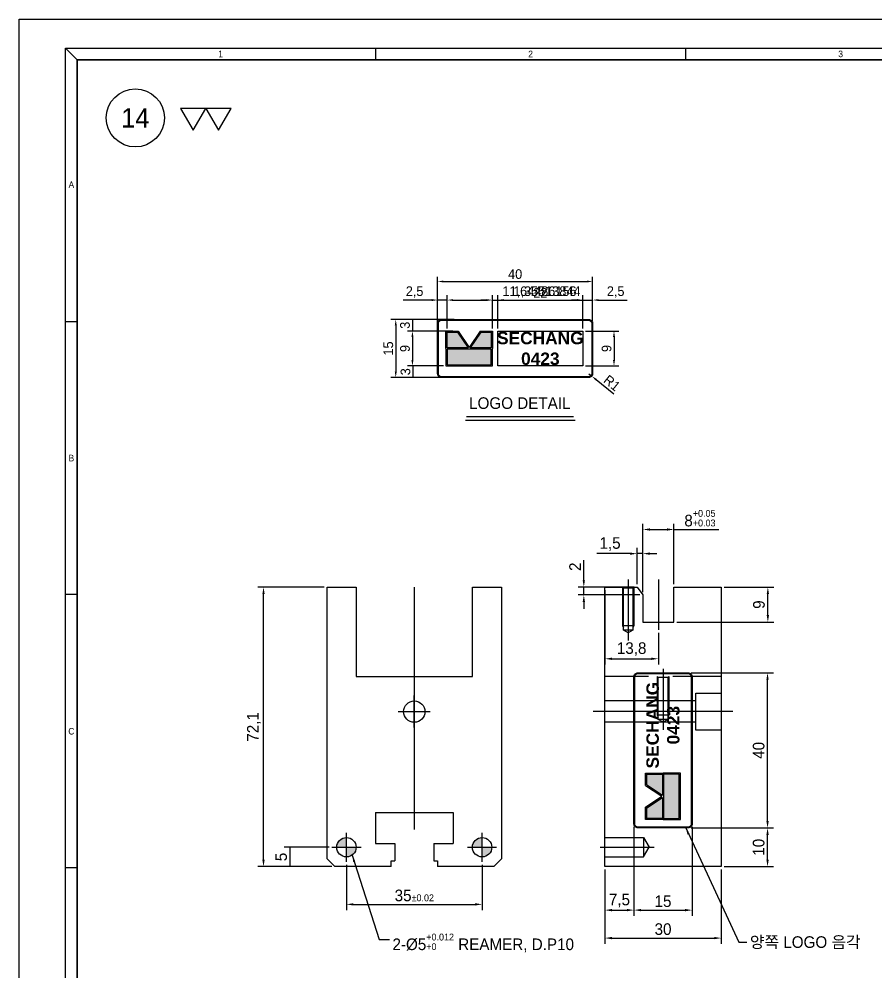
# Model space of a CAD drawing. Header units: inches. Extents: x 0 to 23821, y 0 to 11279.
# Drawn here: x 22384 to 22605.1, y 1970.3 to 2216.1 of the extents above; entities that cross this region are included whole.
import ezdxf

# ---------------------------------------------------------------- set-up
doc = ezdxf.new("R2010")
doc.units = ezdxf.units.IN
doc.header["$LTSCALE"] = 10
doc.header["$MEASUREMENT"] = 0
for name, pattern in [('CENTER', [2, 1.25, -0.25, 0.25, -0.25]), ('HIDDEN', [0.375, 0.25, -0.125]), ('PHANTOM', [2.5, 1.25, -0.25, 0.25, -0.25, 0.25, -0.25])]:
    doc.linetypes.add(name, pattern=pattern)
doc.layers.get('Defpoints').update_dxf_attribs({"color": 8})
for name, color, linetype in [('CENTER LINE', 1, 'CENTER'), ('HIDDEN LINE', 4, 'HIDDEN'), ('PHANTOM LINE', 6, 'PHANTOM'), ('THIN LINE', 3, 'Continuous')]:
    doc.layers.add(name, color=color, linetype=linetype)
doc.styles.add('Arial', font='arialbd.ttf')
doc.styles.add('SCI', font='')
doc.styles.get('SCI').set_extended_font_data('Gulim')
doc.dimstyles.new('SCH', dxfattribs={"dimtxt": 2.5, "dimasz": 2, "dimexe": 1.25, "dimexo": 0.625, "dimtad": 1, "dimdec": 8, "dimtxsty": 'SCI', "dimcen": 2.5, "dimclrd": 4, "dimclre": 4, "dimclrt": 7, "dimadec": 8, "dimazin": 2, "dimtfac": 1, "dimtdec": 8, "dimtmove": 0, "dimatfit": 3, "dimfxl": 1, "dimarcsym": 0})

# ---------------------------------------------------------------- blocks, each defined once
blk = doc.blocks.new('*U546')
at = {"color": 2}
for points in [[(0, 0), (1.5, 2.6), (-1.5, 2.6)], [(3, 0), (4.5, 2.6), (1.5, 2.6)]]:
    blk.add_lwpolyline(points, close=True, dxfattribs=at)
blk = doc.blocks.new('SECHANG A3')
at = {"color": 2}
for p, q in [((-198, 289.5), (-195, 286.5)), ((-118, 289.5), (-118, 286.5)), ((-38, 289.5), (-38, 286.5))]:
    blk.add_line(p, q, dxfattribs=at)
for p, q in [((-198, 219), (-195, 219)), ((-195, 148.5), (-198, 148.5)), ((-195, 78), (-198, 78))]:
    blk.add_line(p, q)
at = {"color": 1}
blk.add_lwpolyline([(-210, 297), (210, 297), (210, 0), (-210, 0)], close=True, dxfattribs=at)
at = {"color": 2}
blk.add_lwpolyline([(-198, 289.5), (202, 289.5), (202, 7.5), (-198, 7.5)], close=True, dxfattribs=at)
at = {"const_width": 0.4}
blk.add_lwpolyline([(-195, 286.5), (199, 286.5), (199, 10.5), (-195, 10.5)], close=True, dxfattribs=at)
at = {"color": 2, "char_height": 1.7, "attachment_point": 5, "style": 'SCI'}
for s, insert, width in [('1', (-158, 288), 80), ('2', (-78, 288), 80), ('3', (2, 288), 80), ('A', (-196.5, 254.25), 3), ('B', (-196.5, 183.75), 3), ('C', (-196.5, 113.25), 3)]:
    blk.add_mtext(s, dxfattribs=dict(at, insert=insert, width=width))
blk = doc.blocks.new('V1MDTapSHM3 Dp10')
at = {"layer": 'CENTER LINE', "ltscale": 2.366756}
blk.add_line((-2, 0), (13.78, 0), dxfattribs=at)
at = {"layer": 'HIDDEN LINE', "ltscale": 4.733513}
for p, q in [((0, 1.5), (10, 1.5)), ((0.27, 1.23), (0, 1.5)), ((0.27, 1.23), (11.07, 1.23)), ((0.27, 1.23), (0.27, -1.23)), ((10, 1.5), (10.47, 1.23)), ((10, 1.5), (10, -1.5)), ((11.07, 1.23), (11.07, -1.23)), ((11.07, 1.23), (11.78, 0)), ((11.78, 0), (11.07, -1.23)), ((0, -1.5), (0.27, -1.23)), ((0, -1.5), (10, -1.5)), ((11.07, -1.23), (0.27, -1.23)), ((10, -1.5), (10.47, -1.23))]:
    blk.add_line(p, q, dxfattribs=at)
blk = doc.blocks.new('A$Cd9bf0780')
h = blk.add_hatch(color=154)
h.dxf.hatch_style = 1
h.paths.add_polyline_path([(-4.17, 4.91), (-7.57, 4.91), (-7.57, -0.15), (-0.79, -0.15)])
h.paths.add_polyline_path([(6.68, 4.91), (3.28, 4.91), (-0.09, -0.15), (6.68, -0.15)])
h.paths.add_polyline_path([(6.68, -0.53), (-7.57, -0.53), (-7.57, -5.59), (6.68, -5.59)])
for p, q in [((-7.94, -0.34), (-7.94, 5.29)), ((-7.94, 5.29), (-3.97, 5.29)), ((-7.57, -0.15), (-7.57, 4.91)), ((-7.57, 4.91), (-4.17, 4.91)), ((-4.17, 4.91), (-0.79, -0.15)), ((-3.97, 5.29), (-0.44, 0)), ((3.08, 5.29), (-0.44, 0)), ((3.28, 4.91), (-0.09, -0.15)), ((3.08, 5.29), (7.06, 5.29)), ((3.28, 4.91), (6.68, 4.91)), ((6.68, 4.91), (6.68, -0.15)), ((7.06, 5.29), (7.06, -0.34)), ((-7.94, -0.34), (-7.94, -5.96)), ((-0.79, -0.15), (-7.57, -0.15)), ((6.68, -0.53), (-7.57, -0.53)), ((-7.57, -0.53), (-7.57, -5.59)), ((6.68, -0.15), (-0.09, -0.15)), ((6.68, -5.59), (6.68, -0.53)), ((7.06, -5.96), (7.06, -0.34)), ((-7.94, -5.96), (7.06, -5.96)), ((-7.57, -5.59), (6.68, -5.59))]:
    blk.add_line(p, q)
blk = doc.blocks.new('A$C8c082d79')
for points in [[(20, 14), (20, 1, -0.414214), (19, 0), (-19, 0, -0.414214), (-20, 1), (-20, 14, -0.414214), (-19, 15), (19, 15, -0.414214)], [(19.8, 14), (19.8, 1, -0.414214), (19, 0.2), (-19, 0.2, -0.414214), (-19.8, 1), (-19.8, 14, -0.414214), (-19, 14.8), (19, 14.8, -0.414214)]]:
    blk.add_lwpolyline(points, format="xyb", close=True)
at = {"xscale": 0.8000000000000607, "yscale": 0.8000000000000607, "zscale": 0.8000000000000607}
blk.add_blockref('A$Cd9bf0780', (-11.5, 7.77), dxfattribs=at)
at = {"insert": (6.5, 7.5), "char_height": 3.2, "width": 22, "attachment_point": 5, "style": 'Arial'}
blk.add_mtext('SECHANG\\P0423', dxfattribs=at)
blk = doc.blocks.new('V1A$C203A5651')
for p, q in [((-21.7, 72.1), (-20.2, 70.1)), ((-12.2, 63.1), (-12.2, 72.1)), ((-20.2, 70.1), (-20.2, 63.1)), ((-20.2, 63.1), (-12.2, 63.1))]:
    blk.add_line(p, q)
blk.add_lwpolyline([(-12.2, 72.1), (0, 72.1), (0, 0), (-30, 0), (-30, 72.1), (-21.7, 72.1)])
at = {"layer": 'CENTER LINE', "ltscale": 5}
blk.add_line((-16.2, 74.1), (-16.2, 61.1), dxfattribs=at)
at = {"layer": 'CENTER LINE', "ltscale": 5.4}
blk.add_line((3, 40), (-33, 40), dxfattribs=at)
at = {"layer": 'CENTER LINE', "ltscale": 2.091507}
blk.add_line((-31.25, 5), (-17.31, 5), dxfattribs=at)
at = {"layer": 'HIDDEN LINE', "ltscale": 5}
blk.add_line((0, 49.05), (-30, 49.05), dxfattribs=at)
at = {"layer": 'HIDDEN LINE', "ltscale": 10.8}
for p, q in [((-6.5, 35.25), (-6.5, 44.75)), ((-6.5, 44.75), (0, 44.75)), ((-6.5, 42.75), (-30, 42.75)), ((-6.5, 37.25), (-30, 37.25)), ((0, 35.25), (-6.5, 35.25))]:
    blk.add_line(p, q, dxfattribs=at)
at = {"layer": 'HIDDEN LINE', "ltscale": 4.183014}
for p, q in [((-30, 7.5), (-20, 7.5)), ((-20, 7.5), (-20, 2.5)), ((-20, 7.5), (-18.56, 5)), ((-20, 2.5), (-18.56, 5)), ((-30, 2.5), (-20, 2.5))]:
    blk.add_line(p, q, dxfattribs=at)
for name, p, rotation in [('V1MDTapSHM3 Dp10', (-24, 72.1), 270), ('A$C8c082d79', (-7.5, 30), 90), ('V1MDTapSHM3 Dp10', (-15, 49.05), 270)]:
    blk.add_blockref(name, p, dxfattribs=dict(rotation=rotation))
blk = doc.blocks.new('V1A$C6f1af867')
h = blk.add_hatch(color=3)
h.dxf.hatch_style = 1
h.paths.add_polyline_path([(-2.5, 0), (0, 0), (0, 2.5, 0.414214)])
h.paths.add_polyline_path([(0, 0), (0, -2.5, 0.414214), (2.5, 0)])
blk.add_circle((0, 0), 2.5)
at = {"layer": 'CENTER LINE', "ltscale": 1.125}
for p, q in [((0, -3.75), (0, 3.75)), ((-3.75, 0), (3.75, 0))]:
    blk.add_line(p, q, dxfattribs=at)
blk = doc.blocks.new('A$C05065c6a')
for p, q in [((-15, 58.1), (-15, 35.05)), ((15, 35.05), (15, 58.1)), ((-15, 35.05), (15, 35.05)), ((-10, 0), (-10, -8)), ((-10, 0), (10, 0)), ((10, 0), (10, -8)), ((-10, -8), (-5, -8)), ((-5, -8), (-5, -12.5)), ((5, -8), (5, -12.5)), ((5, -8), (10, -8)), ((-6, -14), (-6, -12.5)), ((-6, -12.5), (-5, -12.5)), ((5, -12.5), (6, -12.5)), ((6, -12.5), (6, -14))]:
    blk.add_line(p, q)
for points in [[(-6, -14), (-20.5, -14), (-22.5, -12), (-22.5, 58.1), (-15, 58.1)], [(15, 58.1), (22.5, 58.1), (22.5, -12), (20.5, -14), (6, -14)]]:
    blk.add_lwpolyline(points)
at = {"color": 7, "linetype": 'Continuous'}
blk.add_circle((0, 26), 2.75, dxfattribs=at)
at = {"layer": 'CENTER LINE', "ltscale": 5}
blk.add_line((0, 58.1), (0, -14), dxfattribs=at)
at = {"layer": 'CENTER LINE', "ltscale": 1.2375}
for p, q in [((0, 21.875), (0, 30.125)), ((-4.125, 26), (4.125, 26))]:
    blk.add_line(p, q, dxfattribs=at)
at = {"ltscale": 5}
for p in [(-17.5, -9), (17.5, -9)]:
    blk.add_blockref('V1A$C6f1af867', p, dxfattribs=at)
blk = doc.blocks.new('*D752')
at = {"color": 4, "lineweight": -2, "transparency": 16777216}
for p, q in [((22492.01, 2138.24), (22492.01, 2149.65)), ((22532.01, 2138.24), (22532.01, 2149.65)), ((22493.51, 2148.4), (22530.51, 2148.4))]:
    blk.add_line(p, q, dxfattribs=at)
at = {"color": 4, "transparency": 16777216}
for points in [[(22493.51, 2148.65), (22493.51, 2148.15), (22492.01, 2148.4)], [(22530.51, 2148.65), (22530.51, 2148.15), (22532.01, 2148.4)]]:
    blk.add_solid(points, dxfattribs=at)
at = {"layer": 'Defpoints', "color": 0, "transparency": 16777216}
for p in [(22532.01, 2148.4), (22492.01, 2137.62), (22532.01, 2137.62)]:
    blk.add_point(p, dxfattribs=at)
at = {"color": 7, "transparency": 16777216, "insert": (22512.01, 2150.31), "char_height": 2.5, "attachment_point": 5, "style": 'SCI'}
blk.add_mtext('40', dxfattribs=at)
blk = doc.blocks.new('*D753')
at = {"color": 4, "lineweight": -2, "transparency": 16777216}
for p, q in [((22492.38, 2138.62), (22479.95, 2138.62)), ((22481.2, 2137.12), (22481.2, 2125.12)), ((22492.38, 2123.62), (22479.95, 2123.62))]:
    blk.add_line(p, q, dxfattribs=at)
at = {"color": 4, "transparency": 16777216}
for points in [[(22480.95, 2137.12), (22481.45, 2137.12), (22481.2, 2138.62)], [(22480.95, 2125.12), (22481.45, 2125.12), (22481.2, 2123.62)]]:
    blk.add_solid(points, dxfattribs=at)
at = {"layer": 'Defpoints', "color": 0, "transparency": 16777216}
for p in [(22493.01, 2138.62), (22481.2, 2123.62), (22493.01, 2123.62)]:
    blk.add_point(p, dxfattribs=at)
at = {"color": 7, "transparency": 16777216, "insert": (22479.29, 2131.12), "char_height": 2.5, "attachment_point": 5, "rotation": 90, "style": 'SCI'}
blk.add_mtext('15', dxfattribs=at)
blk = doc.blocks.new('*D985')
at = {"color": 4, "lineweight": -2, "transparency": 16777216}
for p, q in [((22496.28, 2138.62), (22484.26, 2138.62)), ((22485.51, 2138.62), (22485.51, 2135.62)), ((22495.93, 2135.62), (22484.26, 2135.62))]:
    blk.add_line(p, q, dxfattribs=at)
at = {"layer": 'Defpoints', "color": 0, "transparency": 16777216}
for p in [(22496.91, 2138.62), (22485.51, 2135.62), (22496.55, 2135.62)]:
    blk.add_point(p, dxfattribs=at)
at = {"color": 7, "transparency": 16777216, "insert": (22483.6, 2137.12), "char_height": 2.5, "attachment_point": 5, "rotation": 90, "style": 'SCI'}
blk.add_mtext('3', dxfattribs=at)
blk = doc.blocks.new('*D986')
at = {"color": 4, "lineweight": -2, "transparency": 16777216}
for p, q in [((22495.93, 2135.62), (22484.26, 2135.62)), ((22485.51, 2134.12), (22485.51, 2128.12)), ((22493.52, 2126.62), (22484.26, 2126.62))]:
    blk.add_line(p, q, dxfattribs=at)
at = {"color": 4, "transparency": 16777216}
for points in [[(22485.26, 2134.12), (22485.76, 2134.12), (22485.51, 2135.62)], [(22485.26, 2128.12), (22485.76, 2128.12), (22485.51, 2126.62)]]:
    blk.add_solid(points, dxfattribs=at)
at = {"layer": 'Defpoints', "color": 0, "transparency": 16777216}
for p in [(22496.55, 2135.62), (22485.51, 2126.62), (22494.15, 2126.62)]:
    blk.add_point(p, dxfattribs=at)
at = {"color": 7, "transparency": 16777216, "insert": (22483.6, 2131.12), "char_height": 2.5, "attachment_point": 5, "rotation": 90, "style": 'SCI'}
blk.add_mtext('9', dxfattribs=at)
blk = doc.blocks.new('*D987')
at = {"color": 4, "lineweight": -2, "transparency": 16777216}
for p, q in [((22493.52, 2126.62), (22484.38, 2126.62)), ((22485.63, 2126.62), (22485.63, 2123.62)), ((22493.76, 2123.62), (22484.38, 2123.62))]:
    blk.add_line(p, q, dxfattribs=at)
at = {"layer": 'Defpoints', "color": 0, "transparency": 16777216}
for p in [(22494.15, 2126.62), (22485.63, 2123.62), (22494.38, 2123.62)]:
    blk.add_point(p, dxfattribs=at)
at = {"color": 7, "transparency": 16777216, "insert": (22483.72, 2125.12), "char_height": 2.5, "attachment_point": 5, "rotation": 90, "style": 'SCI'}
blk.add_mtext('3', dxfattribs=at)
blk = doc.blocks.new('*D754')
at = {"color": 4, "lineweight": -2, "transparency": 16777216}
for p, q in [((22492.01, 2137.19), (22492.01, 2144.87)), ((22494.51, 2136.24), (22494.51, 2144.87)), ((22490.51, 2143.62), (22483.11, 2143.62)), ((22494.51, 2143.62), (22492.01, 2143.62)), ((22496.01, 2143.62), (22497.51, 2143.62))]:
    blk.add_line(p, q, dxfattribs=at)
at = {"color": 4, "transparency": 16777216}
for points in [[(22490.51, 2143.87), (22490.51, 2143.37), (22492.01, 2143.62)], [(22496.01, 2143.87), (22496.01, 2143.37), (22494.51, 2143.62)]]:
    blk.add_solid(points, dxfattribs=at)
at = {"layer": 'Defpoints', "color": 0, "transparency": 16777216}
for p in [(22494.51, 2143.62), (22492.01, 2136.57), (22494.51, 2135.62)]:
    blk.add_point(p, dxfattribs=at)
at = {"color": 7, "transparency": 16777216, "insert": (22486.06, 2145.68), "char_height": 2.5, "attachment_point": 5, "style": 'SCI'}
blk.add_mtext('2,5', dxfattribs=at)
blk = doc.blocks.new('*D988')
at = {"color": 4, "lineweight": -2, "transparency": 16777216}
for p, q in [((22494.51, 2136.24), (22494.51, 2144.87)), ((22506.15, 2136.24), (22506.15, 2144.87)), ((22496.01, 2143.62), (22504.65, 2143.62)), ((22506.15, 2143.62), (22528.93, 2143.62))]:
    blk.add_line(p, q, dxfattribs=at)
at = {"color": 4, "transparency": 16777216}
for points in [[(22496.01, 2143.87), (22496.01, 2143.37), (22494.51, 2143.62)], [(22504.65, 2143.87), (22504.65, 2143.37), (22506.15, 2143.62)]]:
    blk.add_solid(points, dxfattribs=at)
at = {"layer": 'Defpoints', "color": 0, "transparency": 16777216}
for p in [(22506.15, 2143.62), (22494.51, 2135.62), (22506.15, 2135.62)]:
    blk.add_point(p, dxfattribs=at)
at = {"color": 7, "transparency": 16777216, "insert": (22518.29, 2145.68), "char_height": 2.5, "attachment_point": 5, "style": 'SCI'}
blk.add_mtext('11,64486156', dxfattribs=at)
blk = doc.blocks.new('*D989')
at = {"color": 4, "lineweight": -2, "transparency": 16777216}
for p, q in [((22506.15, 2136.24), (22506.15, 2144.87)), ((22507.51, 2136.24), (22507.51, 2144.87)), ((22504.65, 2143.62), (22503.15, 2143.62)), ((22506.15, 2143.62), (22507.51, 2143.62)), ((22509.01, 2143.62), (22529.96, 2143.62))]:
    blk.add_line(p, q, dxfattribs=at)
at = {"color": 4, "transparency": 16777216}
for points in [[(22504.65, 2143.87), (22504.65, 2143.37), (22506.15, 2143.62)], [(22509.01, 2143.87), (22509.01, 2143.37), (22507.51, 2143.62)]]:
    blk.add_solid(points, dxfattribs=at)
at = {"layer": 'Defpoints', "color": 0, "transparency": 16777216}
for p in [(22507.51, 2143.62), (22506.15, 2135.62), (22507.51, 2135.62)]:
    blk.add_point(p, dxfattribs=at)
at = {"color": 7, "transparency": 16777216, "insert": (22520.23, 2145.68), "char_height": 2.5, "attachment_point": 5, "style": 'SCI'}
blk.add_mtext('1,35513844', dxfattribs=at)
blk = doc.blocks.new('*D990')
at = {"color": 4, "lineweight": -2, "transparency": 16777216}
for p, q in [((22507.51, 2136.24), (22507.51, 2144.87)), ((22529.51, 2136.24), (22529.51, 2144.87)), ((22509.01, 2143.62), (22528.01, 2143.62))]:
    blk.add_line(p, q, dxfattribs=at)
at = {"color": 4, "transparency": 16777216}
for points in [[(22509.01, 2143.87), (22509.01, 2143.37), (22507.51, 2143.62)], [(22528.01, 2143.87), (22528.01, 2143.37), (22529.51, 2143.62)]]:
    blk.add_solid(points, dxfattribs=at)
at = {"layer": 'Defpoints', "color": 0, "transparency": 16777216}
for p in [(22529.51, 2143.62), (22507.51, 2135.62), (22529.51, 2135.62)]:
    blk.add_point(p, dxfattribs=at)
at = {"color": 7, "transparency": 16777216, "insert": (22518.51, 2145.5), "char_height": 2.5, "attachment_point": 5, "style": 'SCI'}
blk.add_mtext('22', dxfattribs=at)
blk = doc.blocks.new('*D755')
at = {"color": 4, "lineweight": -2, "transparency": 16777216}
for p, q in [((22529.51, 2136.24), (22529.51, 2144.87)), ((22532.01, 2138.24), (22532.01, 2144.87)), ((22528.01, 2143.62), (22526.51, 2143.62)), ((22529.51, 2143.62), (22532.01, 2143.62)), ((22533.51, 2143.62), (22540.9, 2143.62))]:
    blk.add_line(p, q, dxfattribs=at)
at = {"color": 4, "transparency": 16777216}
for points in [[(22528.01, 2143.87), (22528.01, 2143.37), (22529.51, 2143.62)], [(22533.51, 2143.87), (22533.51, 2143.37), (22532.01, 2143.62)]]:
    blk.add_solid(points, dxfattribs=at)
at = {"layer": 'Defpoints', "color": 0, "transparency": 16777216}
for p in [(22532.01, 2143.62), (22532.01, 2137.62), (22529.51, 2135.62)]:
    blk.add_point(p, dxfattribs=at)
at = {"color": 7, "transparency": 16777216, "insert": (22537.95, 2145.68), "char_height": 2.5, "attachment_point": 5, "style": 'SCI'}
blk.add_mtext('2,5', dxfattribs=at)
blk = doc.blocks.new('*D756')
at = {"color": 4, "lineweight": -2, "transparency": 16777216}
for p, q in [((22531.01, 2124.62), (22531.78, 2123.99)), ((22537.48, 2119.37), (22532.95, 2123.04))]:
    blk.add_line(p, q, dxfattribs=at)
at = {"color": 4, "transparency": 16777216}
blk.add_solid([(22533.11, 2123.24), (22532.79, 2122.85), (22531.78, 2123.99)], dxfattribs=at)
at = {"layer": 'Defpoints', "color": 0, "transparency": 16777216}
for p in [(22531.01, 2124.62), (22531.78, 2123.99)]:
    blk.add_point(p, dxfattribs=at)
at = {"color": 7, "transparency": 16777216, "insert": (22537, 2122.22), "char_height": 2.5, "attachment_point": 5, "rotation": 321.0127, "style": 'SCI'}
blk.add_mtext('R1', dxfattribs=at)
blk = doc.blocks.new('*D991')
at = {"color": 4, "lineweight": -2, "transparency": 16777216}
for p, q in [((22530.13, 2135.62), (22538.77, 2135.62)), ((22537.52, 2134.12), (22537.52, 2128.12)), ((22530.13, 2126.62), (22538.77, 2126.62))]:
    blk.add_line(p, q, dxfattribs=at)
at = {"color": 4, "transparency": 16777216}
for points in [[(22537.27, 2134.12), (22537.77, 2134.12), (22537.52, 2135.62)], [(22537.27, 2128.12), (22537.77, 2128.12), (22537.52, 2126.62)]]:
    blk.add_solid(points, dxfattribs=at)
at = {"layer": 'Defpoints', "color": 0, "transparency": 16777216}
for p in [(22529.51, 2135.62), (22529.51, 2126.62), (22537.52, 2126.62)]:
    blk.add_point(p, dxfattribs=at)
at = {"color": 7, "transparency": 16777216, "insert": (22535.61, 2131.12), "char_height": 2.5, "attachment_point": 5, "rotation": 90, "style": 'SCI'}
blk.add_mtext('9', dxfattribs=at)
blk = doc.blocks.new('*D998')
at = {"color": 4, "lineweight": -2, "transparency": 16777216}
for p, q in [((22468.49, 1997.94), (22468.49, 1986.21)), ((22503.49, 1997.94), (22503.49, 1986.21)), ((22470.29, 1987.71), (22501.69, 1987.71))]:
    blk.add_line(p, q, dxfattribs=at)
at = {"color": 4, "transparency": 16777216}
for points in [[(22470.29, 1988.01), (22470.29, 1987.41), (22468.49, 1987.71)], [(22501.69, 1988.01), (22501.69, 1987.41), (22503.49, 1987.71)]]:
    blk.add_solid(points, dxfattribs=at)
at = {"layer": 'Defpoints', "color": 0, "transparency": 16777216}
for p in [(22468.49, 1998.69), (22503.49, 1998.69), (22503.49, 1987.71)]:
    blk.add_point(p, dxfattribs=at)
at = {"color": 7, "transparency": 16777216, "insert": (22485.99, 1989.99), "char_height": 3, "attachment_point": 5, "style": 'SCI'}
blk.add_mtext('35{\\H0.59x;%%p0.02}', dxfattribs=at)
blk = doc.blocks.new('*D999')
at = {"color": 4, "lineweight": -2, "transparency": 16777216}
for p, q in [((22463.99, 2002.44), (22452.43, 2002.44)), ((22453.93, 1997.44), (22453.93, 2002.44)), ((22464.74, 1997.44), (22452.43, 1997.44))]:
    blk.add_line(p, q, dxfattribs=at)
at = {"layer": 'Defpoints', "color": 0, "transparency": 16777216}
for p in [(22453.93, 2002.44), (22464.74, 2002.44), (22465.49, 1997.44)]:
    blk.add_point(p, dxfattribs=at)
at = {"color": 7, "transparency": 16777216, "insert": (22451.64, 1999.94), "char_height": 3, "attachment_point": 5, "rotation": 90, "style": 'SCI'}
blk.add_mtext('5', dxfattribs=at)
blk = doc.blocks.new('*D917')
at = {"color": 4, "lineweight": -2, "transparency": 16777216}
for p, q in [((22462.74, 2069.54), (22445.58, 2069.54)), ((22447.08, 1999.24), (22447.08, 2067.74)), ((22464.74, 1997.44), (22445.58, 1997.44))]:
    blk.add_line(p, q, dxfattribs=at)
at = {"color": 4, "transparency": 16777216}
for points in [[(22446.78, 2067.74), (22447.38, 2067.74), (22447.08, 2069.54)], [(22446.78, 1999.24), (22447.38, 1999.24), (22447.08, 1997.44)]]:
    blk.add_solid(points, dxfattribs=at)
at = {"layer": 'Defpoints', "color": 0, "transparency": 16777216}
for p in [(22447.08, 2069.54), (22463.49, 2069.54), (22465.49, 1997.44)]:
    blk.add_point(p, dxfattribs=at)
at = {"color": 7, "transparency": 16777216, "insert": (22444.61, 2033.49), "char_height": 3, "attachment_point": 5, "rotation": 90, "style": 'SCI'}
blk.add_mtext('72,1', dxfattribs=at)
blk = doc.blocks.new('*D918')
at = {"color": 4, "lineweight": -2, "transparency": 16777216}
for p, q in [((22544.97, 2068.29), (22544.97, 2085.92)), ((22552.97, 2070.29), (22552.97, 2085.92)), ((22546.77, 2084.42), (22551.17, 2084.42)), ((22552.97, 2084.42), (22564.6, 2084.42))]:
    blk.add_line(p, q, dxfattribs=at)
at = {"color": 4, "transparency": 16777216}
for points in [[(22546.77, 2084.72), (22546.77, 2084.12), (22544.97, 2084.42)], [(22551.17, 2084.72), (22551.17, 2084.12), (22552.97, 2084.42)]]:
    blk.add_solid(points, dxfattribs=at)
at = {"layer": 'Defpoints', "color": 0, "transparency": 16777216}
for p in [(22552.97, 2084.42), (22552.97, 2069.54), (22544.97, 2067.54)]:
    blk.add_point(p, dxfattribs=at)
at = {"color": 7, "transparency": 16777216, "insert": (22559.69, 2087.32), "char_height": 3, "attachment_point": 5, "style": 'SCI'}
blk.add_mtext('8{\\H0.59x;\\S+0.05^ +0.03;}', dxfattribs=at)
blk = doc.blocks.new('*D919')
at = {"color": 4, "lineweight": -2, "transparency": 16777216}
for p, q in [((22542.67, 2007.69), (22542.67, 1984.72)), ((22535.17, 1996.69), (22535.17, 1984.72)), ((22536.97, 1986.22), (22540.87, 1986.22))]:
    blk.add_line(p, q, dxfattribs=at)
at = {"color": 4, "transparency": 16777216}
for points in [[(22536.97, 1986.52), (22536.97, 1985.92), (22535.17, 1986.22)], [(22540.87, 1986.52), (22540.87, 1985.92), (22542.67, 1986.22)]]:
    blk.add_solid(points, dxfattribs=at)
at = {"layer": 'Defpoints', "color": 0, "transparency": 16777216}
for p in [(22542.67, 2008.44), (22535.17, 1997.44), (22542.67, 1986.22)]:
    blk.add_point(p, dxfattribs=at)
at = {"color": 7, "transparency": 16777216, "insert": (22538.92, 1988.69), "char_height": 3, "attachment_point": 5, "style": 'SCI'}
blk.add_mtext('7,5', dxfattribs=at)
blk = doc.blocks.new('*D920')
at = {"color": 4, "lineweight": -2, "transparency": 16777216}
for p, q in [((22542.67, 2007.69), (22542.67, 1984.72)), ((22557.67, 2007.69), (22557.67, 1984.72)), ((22544.47, 1986.22), (22555.87, 1986.22))]:
    blk.add_line(p, q, dxfattribs=at)
at = {"color": 4, "transparency": 16777216}
for points in [[(22544.47, 1986.52), (22544.47, 1985.92), (22542.67, 1986.22)], [(22555.87, 1986.52), (22555.87, 1985.92), (22557.67, 1986.22)]]:
    blk.add_solid(points, dxfattribs=at)
at = {"layer": 'Defpoints', "color": 0, "transparency": 16777216}
for p in [(22542.67, 2008.44), (22557.67, 2008.44), (22557.67, 1986.22)]:
    blk.add_point(p, dxfattribs=at)
at = {"color": 7, "transparency": 16777216, "insert": (22550.17, 1988.51), "char_height": 3, "attachment_point": 5, "style": 'SCI'}
blk.add_mtext('15', dxfattribs=at)
blk = doc.blocks.new('*D921')
at = {"color": 4, "lineweight": -2, "transparency": 16777216}
for p, q in [((22535.17, 1996.69), (22535.17, 1977.51)), ((22565.17, 1996.69), (22565.17, 1977.51)), ((22536.97, 1979.01), (22563.37, 1979.01))]:
    blk.add_line(p, q, dxfattribs=at)
at = {"color": 4, "transparency": 16777216}
for points in [[(22536.97, 1979.31), (22536.97, 1978.71), (22535.17, 1979.01)], [(22563.37, 1979.31), (22563.37, 1978.71), (22565.17, 1979.01)]]:
    blk.add_solid(points, dxfattribs=at)
at = {"layer": 'Defpoints', "color": 0, "transparency": 16777216}
for p in [(22535.17, 1997.44), (22565.17, 1997.44), (22565.17, 1979.01)]:
    blk.add_point(p, dxfattribs=at)
at = {"color": 7, "transparency": 16777216, "insert": (22550.17, 1981.3), "char_height": 3, "attachment_point": 5, "style": 'SCI'}
blk.add_mtext('30', dxfattribs=at)
blk = doc.blocks.new('*D922')
at = {"color": 4, "lineweight": -2, "transparency": 16777216}
for p, q in [((22557.42, 2007.44), (22578.64, 2007.44)), ((22577.14, 1999.24), (22577.14, 2005.64)), ((22565.92, 1997.44), (22578.64, 1997.44))]:
    blk.add_line(p, q, dxfattribs=at)
at = {"color": 4, "transparency": 16777216}
for points in [[(22576.84, 2005.64), (22577.44, 2005.64), (22577.14, 2007.44)], [(22576.84, 1999.24), (22577.44, 1999.24), (22577.14, 1997.44)]]:
    blk.add_solid(points, dxfattribs=at)
at = {"layer": 'Defpoints', "color": 0, "transparency": 16777216}
for p in [(22556.67, 2007.44), (22577.14, 2007.44), (22565.17, 1997.44)]:
    blk.add_point(p, dxfattribs=at)
at = {"color": 7, "transparency": 16777216, "insert": (22574.85, 2002.44), "char_height": 3, "attachment_point": 5, "rotation": 90, "style": 'SCI'}
blk.add_mtext('10', dxfattribs=at)
blk = doc.blocks.new('*D923')
at = {"color": 4, "lineweight": -2, "transparency": 16777216}
for p, q in [((22557.42, 2047.44), (22578.64, 2047.44)), ((22577.14, 2009.24), (22577.14, 2045.64)), ((22557.42, 2007.44), (22578.64, 2007.44))]:
    blk.add_line(p, q, dxfattribs=at)
at = {"color": 4, "transparency": 16777216}
for points in [[(22576.84, 2045.64), (22577.44, 2045.64), (22577.14, 2047.44)], [(22576.84, 2009.24), (22577.44, 2009.24), (22577.14, 2007.44)]]:
    blk.add_solid(points, dxfattribs=at)
at = {"layer": 'Defpoints', "color": 0, "transparency": 16777216}
for p in [(22556.67, 2047.44), (22577.14, 2047.44), (22556.67, 2007.44)]:
    blk.add_point(p, dxfattribs=at)
at = {"color": 7, "transparency": 16777216, "insert": (22574.85, 2027.44), "char_height": 3, "attachment_point": 5, "rotation": 90, "style": 'SCI'}
blk.add_mtext('40', dxfattribs=at)
blk = doc.blocks.new('*D924')
at = {"color": 4, "lineweight": -2, "transparency": 16777216}
for p, q in [((22565.92, 2069.54), (22578.72, 2069.54)), ((22577.22, 2062.34), (22577.22, 2067.74)), ((22553.72, 2060.54), (22578.72, 2060.54))]:
    blk.add_line(p, q, dxfattribs=at)
at = {"color": 4, "transparency": 16777216}
for points in [[(22576.92, 2067.74), (22577.52, 2067.74), (22577.22, 2069.54)], [(22576.92, 2062.34), (22577.52, 2062.34), (22577.22, 2060.54)]]:
    blk.add_solid(points, dxfattribs=at)
at = {"layer": 'Defpoints', "color": 0, "transparency": 16777216}
for p in [(22565.17, 2069.54), (22577.22, 2069.54), (22552.97, 2060.54)]:
    blk.add_point(p, dxfattribs=at)
at = {"color": 7, "transparency": 16777216, "insert": (22574.93, 2065.04), "char_height": 3, "attachment_point": 5, "rotation": 90, "style": 'SCI'}
blk.add_mtext('9', dxfattribs=at)
blk = doc.blocks.new('*D925')
at = {"color": 4, "lineweight": -2, "transparency": 16777216}
for p, q in [((22535.17, 2068.79), (22535.17, 2049.57)), ((22548.97, 2057.79), (22548.97, 2049.57)), ((22536.97, 2051.07), (22547.17, 2051.07))]:
    blk.add_line(p, q, dxfattribs=at)
at = {"color": 4, "transparency": 16777216}
for points in [[(22536.97, 2051.37), (22536.97, 2050.77), (22535.17, 2051.07)], [(22547.17, 2051.37), (22547.17, 2050.77), (22548.97, 2051.07)]]:
    blk.add_solid(points, dxfattribs=at)
at = {"layer": 'Defpoints', "color": 0, "transparency": 16777216}
for p in [(22535.17, 2069.54), (22548.97, 2058.54), (22548.97, 2051.07)]:
    blk.add_point(p, dxfattribs=at)
at = {"color": 7, "transparency": 16777216, "insert": (22542.07, 2053.54), "char_height": 3, "attachment_point": 5, "style": 'SCI'}
blk.add_mtext('13,8', dxfattribs=at)
blk = doc.blocks.new('*D939')
at = {"color": 4, "lineweight": -2, "transparency": 16777216}
for p, q in [((22541.67, 2078.19), (22533.13, 2078.19)), ((22543.47, 2070.29), (22543.47, 2079.69)), ((22544.97, 2078.19), (22543.47, 2078.19)), ((22544.97, 2068.29), (22544.97, 2079.69)), ((22546.77, 2078.19), (22548.57, 2078.19))]:
    blk.add_line(p, q, dxfattribs=at)
at = {"color": 4, "transparency": 16777216}
for points in [[(22541.67, 2078.49), (22541.67, 2077.89), (22543.47, 2078.19)], [(22546.77, 2078.49), (22546.77, 2077.89), (22544.97, 2078.19)]]:
    blk.add_solid(points, dxfattribs=at)
at = {"layer": 'Defpoints', "color": 0, "transparency": 16777216}
for p in [(22543.47, 2078.19), (22543.47, 2069.54), (22544.97, 2067.54)]:
    blk.add_point(p, dxfattribs=at)
at = {"color": 7, "transparency": 16777216, "insert": (22536.5, 2080.66), "char_height": 3, "attachment_point": 5, "style": 'SCI'}
blk.add_mtext('1,5', dxfattribs=at)
blk = doc.blocks.new('*D724')
at = {"color": 4, "lineweight": -2, "transparency": 16777216}
for p, q in [((22529.73, 2071.34), (22529.73, 2076.51)), ((22542.72, 2069.54), (22528.23, 2069.54)), ((22529.73, 2067.54), (22529.73, 2069.54)), ((22544.22, 2067.54), (22528.23, 2067.54)), ((22529.73, 2065.74), (22529.73, 2063.94))]:
    blk.add_line(p, q, dxfattribs=at)
at = {"color": 4, "transparency": 16777216}
for points in [[(22529.43, 2071.34), (22530.03, 2071.34), (22529.73, 2069.54)], [(22529.43, 2065.74), (22530.03, 2065.74), (22529.73, 2067.54)]]:
    blk.add_solid(points, dxfattribs=at)
at = {"layer": 'Defpoints', "color": 0, "transparency": 16777216}
for p in [(22529.73, 2069.54), (22543.47, 2069.54), (22544.97, 2067.54)]:
    blk.add_point(p, dxfattribs=at)
at = {"color": 7, "transparency": 16777216, "insert": (22527.47, 2074.82), "char_height": 3, "attachment_point": 5, "rotation": 90, "style": 'SCI'}
blk.add_mtext('2', dxfattribs=at)

msp = doc.modelspace()

# ---------------------------------------------------------------- linework, layer by layer
msp.add_circle((22414, 2190.61632666), 7.5)
at = {"layer": 'PHANTOM LINE', "ltscale": 3}
msp.add_lwpolyline([(22507.50503268, 2135.61726856), (22529.50503268, 2135.61726856), (22529.50503268, 2126.61726856), (22507.50503268, 2126.61726856)], close=True, dxfattribs=at)
at = {"layer": 'THIN LINE'}
for p, q in [((22499.22886164, 2112.61882434), (22527.5173154, 2112.61882434)), ((22499.4732102, 2113.59578283), (22527.02850414, 2113.59578283))]:
    msp.add_line(p, q, dxfattribs=at)

# ---------------------------------------------------------------- block references
for name, p in [('SECHANG A3', (22594, 1919.11632666)), ('A$C8c082d79', (22512.00503268, 2123.61726856)), ('V1A$C203A5651', (22565.17089637, 1997.43969635)), ('A$C05065c6a', (22485.9854419, 2011.43969635))]:
    msp.add_blockref(name, p)
at = {"xscale": 2.16666666666689, "yscale": 2.16666666666689, "zscale": 2.16666666666689}
msp.add_blockref('*U546', (22428.94219749, 2187.43838465), dxfattribs=at)

# ---------------------------------------------------------------- texts
at = {"color": 2, "insert": (22414, 2190.61632666), "char_height": 5, "width": 15, "attachment_point": 5, "style": 'SCI'}
msp.add_mtext('14', dxfattribs=at)
at = {"color": 7, "char_height": 3, "attachment_point": 1, "style": 'SCI'}
for s, insert in [('2-%%C5{\\H0.59x;\\S+0.012^ +0;} REAMER, D.P10', (22480.35530261, 1980.15459737)), ('양쪽 LOGO 음각 ', (22572.57851837, 1979.47365184))]:
    msp.add_mtext(s, dxfattribs=dict(at, insert=insert))
at = {"layer": 'THIN LINE', "color": 7, "insert": (22513.21000717, 2117.00942352), "char_height": 3, "attachment_point": 5, "style": 'SCI'}
msp.add_mtext('LOGO DETAIL', dxfattribs=at)

# ---------------------------------------------------------------- dimensions: what is measured, and where the dimension line sits
for base, p1, p2, override, picture, middle in [((22532.0050326771, 2148.404844033), (22492.0050326771, 2137.6172685588), (22532.0050326771, 2137.6172685588), {"dimasz": 1.5}, '*D752', (22512.0050326771, 2150.3131329811)), ((22506.1498942387, 2143.6188980784), (22494.5050326771, 2135.6172685588), (22506.1498942387, 2135.6172685588), {"dimasz": 1.5}, '*D988', (22518.2915387128, 2145.681980635)), ((22507.50503268, 2143.61889808), (22506.14989424, 2135.61726856), (22507.50503268, 2135.61726856), {"dimasz": 1.5}, '*D989', (22520.23123108, 2145.68198064)), ((22529.5050326771, 2143.6188980784), (22507.5050326771, 2135.6172685588), (22529.5050326771, 2135.6172685588), {"dimasz": 1.5}, '*D990', (22518.5050326771, 2145.4972269732)), ((22532.00503268, 2143.61889808), (22529.50503268, 2135.61726856), (22532.00503268, 2137.61726856), {"dimasz": 1.5}, '*D755', (22537.9519368, 2145.68031619)), ((22543.47089637, 2078.18553953), (22544.97089637, 2067.53969635), (22543.47089637, 2069.53969635), {"dimscale": 1.2, "dimasz": 1.5}, '*D939', (22536.49839304, 2080.6612386)), ((22548.9708963689, 2051.0691404565), (22535.1708963689, 2069.5396963474), (22548.9708963689, 2058.5396963474), {"dimscale": 1.2, "dimasz": 1.5}, '*D925', (22542.0708963689, 2053.5448395244)), ((22542.6708963689, 1986.2195850506), (22535.1708963689, 1997.4396963474), (22542.6708963689, 2008.4396963474), {"dimscale": 1.2, "dimasz": 1.5}, '*D919', (22538.9208963689, 1988.6912894448)), ((22557.6708963689, 1986.2195850506), (22542.6708963689, 2008.4396963474), (22557.6708963689, 2008.4396963474), {"dimscale": 1.2, "dimasz": 1.5, "dimtmove": 1}, '*D920', (22550.1708963689, 1988.5115291252)), ((22565.1708963689, 1979.0102960893), (22535.1708963689, 1997.4396963474), (22565.1708963689, 1997.4396963474), {"dimscale": 1.2, "dimasz": 1.5}, '*D921', (22550.1708963689, 1981.2982454901))]:
    dim = msp.add_linear_dim(base=base, p1=p1, p2=p2, dimstyle='SCH', override=override)
    dim.commit()
    dim.dimension.update_dxf_attribs({"geometry": picture, "text_midpoint": middle})
dim = msp.add_linear_dim(base=(22494.50503268, 2143.61889808), p1=(22492.00503268, 2136.56725736), p2=(22494.50503268, 2135.61726856), dimstyle='SCH', override={"dimasz": 1.5})
dim.commit()
dim.dimension.update_dxf_attribs({"geometry": '*D754', "text_midpoint": (22486.05812855, 2143.61889808), "dimtype": 160})
for base, p1, p2, override, picture, middle in [((22481.1998635539, 2123.6172685588), (22493.0050326771, 2138.6172685588), (22493.0050326771, 2123.6172685588), {"dimasz": 1.5}, '*D753', (22479.2899101584, 2131.1172685588)), ((22485.50613443, 2135.61726856), (22496.90644584, 2138.61726856), (22496.5513074, 2135.61726856), {"dimasz": 1.5}, '*D985', (22483.59950993, 2137.11726856)), ((22485.5061344317, 2126.6172685588), (22496.5513074048, 2135.6172685588), (22494.1498942387, 2126.6172685588), {"dimasz": 1.5}, '*D986', (22483.599509931, 2131.1172685588)), ((22537.520956764, 2126.6172685588), (22529.5050326771, 2135.6172685588), (22529.5050326771, 2126.6172685588), {"dimasz": 1.5}, '*D991', (22535.6143322633, 2131.1172685588)), ((22485.62749282, 2123.61726856), (22494.14989424, 2126.61726856), (22494.38367428, 2123.61726856), {"dimasz": 1.5}, '*D987', (22483.72086832, 2125.11726856)), ((22529.7251833, 2069.53969635), (22544.97089637, 2067.53969635), (22543.47089637, 2069.53969635), {"dimscale": 1.2, "dimasz": 1.5}, '*D724', (22527.47118863, 2074.82245267)), ((22447.0840102615, 2069.5396963474), (22465.4854419002, 1997.4396963474), (22463.4854419002, 2069.5396963474), {"dimscale": 1.2, "dimasz": 1.5}, '*D917', (22444.6083111936, 2033.4896963474)), ((22577.2198794586, 2069.5396963474), (22552.9708963689, 2060.5396963474), (22565.1708963689, 2069.5396963474), {"dimscale": 1.2, "dimasz": 1.5}, '*D924', (22574.9319300578, 2065.0396963474)), ((22577.1425005106, 2047.4396963474), (22556.6708963689, 2007.4396963474), (22556.6708963689, 2047.4396963474), {"dimscale": 1.2, "dimasz": 1.5, "dimtmove": 1}, '*D923', (22574.8525537729, 2027.4396963474)), ((22577.1425005105, 2007.4396963474), (22565.1708963689, 1997.4396963474), (22556.6708963689, 2007.4396963474), {"dimscale": 1.2, "dimasz": 1.5}, '*D922', (22574.850556436, 2002.4396963474)), ((22453.9263978169, 2002.4396963474), (22465.4854419002, 1997.4396963474), (22464.7354419002, 2002.4396963474), {"dimscale": 1.2, "dimasz": 1.5}, '*D999', (22451.640445753, 1999.9396963474))]:
    dim = msp.add_linear_dim(base=base, p1=p1, p2=p2, angle=90, dimstyle='SCH', override=override)
    dim.commit()
    dim.dimension.update_dxf_attribs({"geometry": picture, "text_midpoint": middle})
dim = msp.add_radius_dim(center=(22531.00503268, 2124.61726856), mpoint=(22531.78231853, 2123.98812096), dimstyle='SCH', override={"dimasz": 1.5})
dim.commit()
dim.dimension.update_dxf_attribs({"geometry": '*D756', "text_midpoint": (22537.0019771, 2122.2225957)})
for base, p1, p2, text, picture, middle in [((22552.9708963689, 2084.4201234459), (22544.9708963689, 2067.5396963474), (22552.9708963689, 2069.5396963474), '<>{\\H0.59x;\\S+0.05^ +0.03;}', '*D918', (22559.6863823876, 2087.3158558027)), ((22503.4854419002, 1987.7060650558), (22468.4854419002, 1998.6896963474), (22503.4854419002, 1998.6896963474), '<>{\\H0.59x;%%p0.02}', '*D998', (22485.9854419002, 1989.9940144566))]:
    dim = msp.add_linear_dim(base=base, p1=p1, p2=p2, text=text, dimstyle='SCH', override={"dimscale": 1.2, "dimasz": 1.5})
    dim.commit()
    dim.dimension.update_dxf_attribs({"geometry": picture, "text_midpoint": middle})

# ---------------------------------------------------------------- leaders
at = {"annotation_type": 0, "has_hookline": 1, "hookline_direction": 0}
for points, text_width in [([(22556.01314018, 2007.43969635), (22569.69015457, 1977.97365184), (22571.82851837, 1977.97365184)], 29.90412783), ([(22469.96305416, 2000.42309971), (22476.90417245, 1978.65459737), (22479.60530261, 1978.65459737)], 49.96617843)]:
    msp.add_leader(points, dimstyle='SCH', override={"dimscale": 1.2, "dimasz": 1.5, "dimgap": 0.625, "dimtad": 0}, dxfattribs=dict(at, text_width=text_width))

doc.saveas('drawing.dxf')
